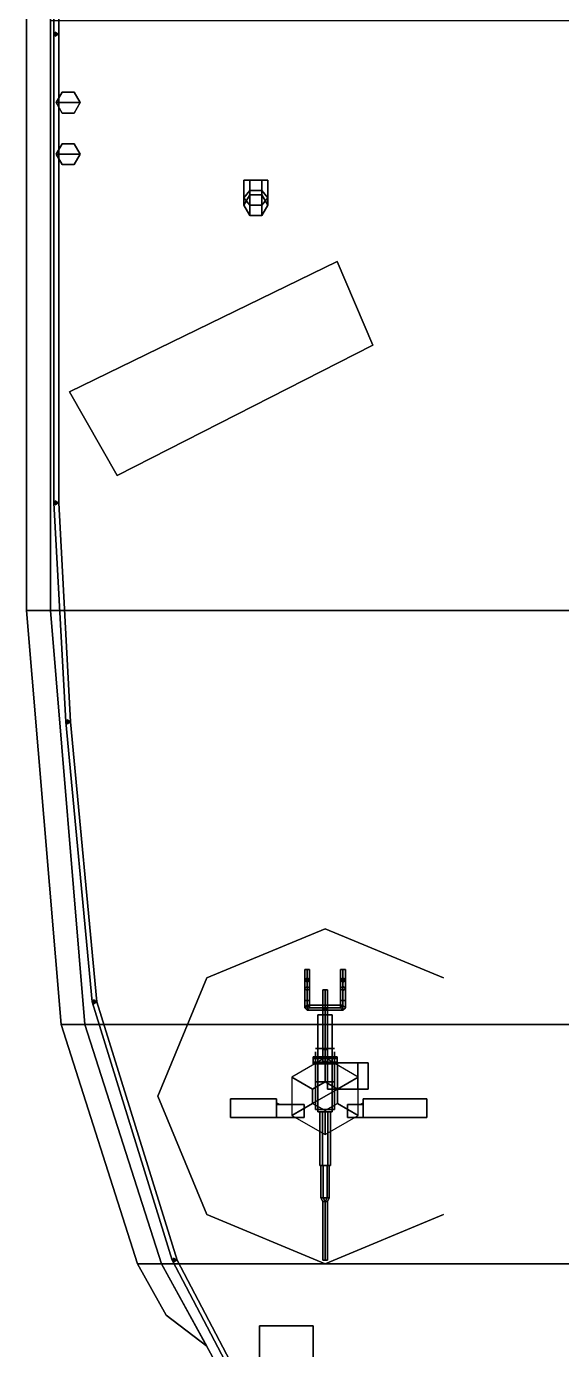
# Model space of a CAD drawing. Header units: millimetres. Extents: x -6.1 to 6.1, y -28.6 to 41.9.
# Drawn here: x -6.1 to -1.62, y -23.01 to -11.95 of the extents above; entities that cross this region are included whole.
import ezdxf

# ---------------------------------------------------------------- set-up
doc = ezdxf.new("R2010")
doc.units = ezdxf.units.MM
for name, color, linetype in [('gun', 1, 'Continuous'), ('railings2', 5, 'Continuous'), ('sleeve', 5, 'Continuous'), ('turret', 2, 'Continuous')]:
    doc.layers.add(name, color=color, linetype=linetype)

msp = doc.modelspace()

# ---------------------------------------------------------------- linework, layer by layer
for points in [[(-5.9, 13.21, 0.24), (-5.9, -16.83, 0.24), (-6.1, -16.83, 0.24), (-6.1, 13.21, 0.24)], [(-6.1, -16.83, 0.24), (-6.1, -16.83, 0.55), (-6.1, 13.21, 0.55), (-6.1, 13.21, 0.24)], [(-6.1, 13.21, 0.55), (-6.1, -16.83, 0.55), (-5.9, -16.83, 0.55), (-5.9, 13.21, 0.55)], [(-5.9, 13.21, -1.2), (5.9, 13.21, -1.2), (5.9, -16.83, -1.2), (-5.9, -16.83, -1.2)], [(5.9, -11.9, 1.48), (-5.9, -11.9, 1.48), (-5.9, -16.83, 1.48), (5.9, -16.83, 1.48)], [(-5.9, -16.83, 1.48), (-5.9, -11.9, 1.48), (-5.9, -11.9, -1.2), (-5.9, -16.83, -1.2)], [(-5.8, -12.497, 1.48), (-5.85, -12.583, 1.48), (-5.85, -12.583, 1.87), (-5.8, -12.497, 1.87)], [(-5.85, -12.583, 1.87), (-5.65, -12.583, 1.87), (-5.7, -12.497, 1.87), (-5.8, -12.497, 1.87)], [(-5.7, -12.497, 1.48), (-5.8, -12.497, 1.48), (-5.8, -12.497, 1.87), (-5.7, -12.497, 1.87)], [(-5.65, -12.583, 1.48), (-5.7, -12.497, 1.48), (-5.7, -12.497, 1.87), (-5.65, -12.583, 1.87)], [(-5.85, -12.583, 1.48), (-5.8, -12.67, 1.48), (-5.8, -12.67, 1.87), (-5.85, -12.583, 1.87)], [(-5.8, -12.67, 1.87), (-5.7, -12.67, 1.87), (-5.65, -12.583, 1.87), (-5.85, -12.583, 1.87)], [(-5.7, -12.67, 1.48), (-5.65, -12.583, 1.48), (-5.65, -12.583, 1.87), (-5.7, -12.67, 1.87)], [(-5.8, -12.67, 1.48), (-5.7, -12.67, 1.48), (-5.7, -12.67, 1.87), (-5.8, -12.67, 1.87)], [(-5.8, -12.927, 1.48), (-5.85, -13.013, 1.48), (-5.85, -13.013, 1.87), (-5.8, -12.927, 1.87)], [(-5.85, -13.013, 1.87), (-5.65, -13.013, 1.87), (-5.7, -12.927, 1.87), (-5.8, -12.927, 1.87)], [(-5.7, -12.927, 1.48), (-5.8, -12.927, 1.48), (-5.8, -12.927, 1.87), (-5.7, -12.927, 1.87)], [(-5.65, -13.013, 1.48), (-5.7, -12.927, 1.48), (-5.7, -12.927, 1.87), (-5.65, -13.013, 1.87)], [(-5.85, -13.013, 1.48), (-5.8, -13.1, 1.48), (-5.8, -13.1, 1.87), (-5.85, -13.013, 1.87)], [(-5.8, -13.1, 1.87), (-5.7, -13.1, 1.87), (-5.65, -13.013, 1.87), (-5.85, -13.013, 1.87)], [(-5.7, -13.1, 1.48), (-5.65, -13.013, 1.48), (-5.65, -13.013, 1.87), (-5.7, -13.1, 1.87)], [(-5.8, -13.1, 1.48), (-5.7, -13.1, 1.48), (-5.7, -13.1, 1.87), (-5.8, -13.1, 1.87)], [(-4.28, -13.23, 2.69), (-4.23, -13.23, 2.777), (-4.13, -13.23, 2.777), (-4.23, -13.23, 2.603)], [(-4.28, -13.378, 2.628), (-4.23, -13.44, 2.69), (-4.23, -13.23, 2.777), (-4.28, -13.23, 2.69)], [(-4.23, -13.317, 2.567), (-4.28, -13.378, 2.628), (-4.28, -13.23, 2.69), (-4.23, -13.23, 2.603)], [(-4.23, -13.23, 2.603), (-4.13, -13.23, 2.777), (-4.08, -13.23, 2.69), (-4.13, -13.23, 2.603)], [(-4.23, -13.44, 2.69), (-4.13, -13.44, 2.69), (-4.13, -13.23, 2.777), (-4.23, -13.23, 2.777)], [(-4.13, -13.317, 2.567), (-4.23, -13.317, 2.567), (-4.23, -13.23, 2.603), (-4.13, -13.23, 2.603)], [(-4.13, -13.44, 2.69), (-4.08, -13.378, 2.628), (-4.08, -13.23, 2.69), (-4.13, -13.23, 2.777)], [(-4.08, -13.378, 2.628), (-4.13, -13.317, 2.567), (-4.13, -13.23, 2.603), (-4.08, -13.23, 2.69)], [(-4.23, -13.353, 2.48), (-4.28, -13.44, 2.48), (-4.28, -13.378, 2.628), (-4.23, -13.317, 2.567)], [(-4.23, -13.353, 1.48), (-4.28, -13.44, 1.48), (-4.28, -13.44, 2.48), (-4.23, -13.353, 2.48)], [(-4.28, -13.44, 2.48), (-4.23, -13.527, 2.48), (-4.23, -13.44, 2.69), (-4.28, -13.378, 2.628)], [(-4.13, -13.353, 2.48), (-4.23, -13.353, 2.48), (-4.23, -13.317, 2.567), (-4.13, -13.317, 2.567)], [(-4.13, -13.353, 1.48), (-4.23, -13.353, 1.48), (-4.23, -13.353, 2.48), (-4.13, -13.353, 2.48)], [(-4.08, -13.44, 2.48), (-4.13, -13.353, 2.48), (-4.13, -13.317, 2.567), (-4.08, -13.378, 2.628)], [(-4.08, -13.44, 1.48), (-4.13, -13.353, 1.48), (-4.13, -13.353, 2.48), (-4.08, -13.44, 2.48)], [(-4.13, -13.527, 2.48), (-4.08, -13.44, 2.48), (-4.08, -13.378, 2.628), (-4.13, -13.44, 2.69)], [(-4.28, -13.44, 1.48), (-4.23, -13.527, 1.48), (-4.23, -13.527, 2.48), (-4.28, -13.44, 2.48)], [(-4.23, -13.527, 2.48), (-4.13, -13.527, 2.48), (-4.13, -13.44, 2.69), (-4.23, -13.44, 2.69)], [(-4.13, -13.527, 1.48), (-4.08, -13.44, 1.48), (-4.08, -13.44, 2.48), (-4.13, -13.527, 2.48)], [(-4.23, -13.527, 1.48), (-4.13, -13.527, 1.48), (-4.13, -13.527, 2.48), (-4.23, -13.527, 2.48)], [(-3.5, -13.91, 2.48), (-3.5, -13.91, 1.48), (-5.74, -15, 1.48), (-5.74, -15, 2.48)], [(-3.2, -14.61, 2.48), (-3.5, -13.91, 2.48), (-5.74, -15, 2.48), (-5.34, -15.7, 2.48)], [(-3.2, -14.61, 1.48), (-3.5, -13.91, 1.48), (-3.5, -13.91, 2.48), (-3.2, -14.61, 2.48)], [(-5.34, -15.7, 2.48), (-5.34, -15.7, 1.48), (-3.2, -14.61, 1.48), (-3.2, -14.61, 2.48)], [(-5.74, -15, 2.48), (-5.74, -15, 1.48), (-5.34, -15.7, 1.48), (-5.34, -15.7, 2.48)], [(-5.9, -16.83, 0.24), (-5.61, -20.29, 0.24), (-5.81, -20.29, 0.24), (-6.1, -16.83, 0.24)], [(-5.81, -20.29, 0.24), (-5.81, -20.29, 0.55), (-6.1, -16.83, 0.55), (-6.1, -16.83, 0.24)], [(-6.1, -16.83, 0.55), (-5.81, -20.29, 0.55), (-5.61, -20.29, 0.55), (-5.9, -16.83, 0.55)], [(5.9, -16.83, 1.48), (-5.9, -16.83, 1.48), (-5.61, -20.29, 1.48), (5.61, -20.29, 1.48)], [(-5.61, -20.29, -1.2), (-5.9, -16.83, -1.2), (5.9, -16.83, -1.2), (5.61, -20.29, -1.2)], [(-5.61, -20.29, 1.48), (-5.9, -16.83, 1.48), (-5.9, -16.83, -1.2), (-5.61, -20.29, -1.2)], [(-3.6, -19.49, 1.48), (-4.59, -19.9, 1.48), (-4.59, -19.9, 2.48), (-3.6, -19.49, 2.48)], [(-4.59, -19.9, 1.48), (-3.6, -19.49, 1.48), (-3.6, -19.49, 2.48), (-4.59, -19.9, 2.48)], [(-2.61, -19.9, 1.48), (-3.6, -19.49, 1.48), (-3.6, -19.49, 2.48), (-2.61, -19.9, 2.48)], [(-3.6, -19.49, 1.48), (-2.61, -19.9, 1.48), (-2.61, -19.9, 2.48), (-3.6, -19.49, 2.48)], [(-4.59, -19.9, 1.48), (-5, -20.89, 1.48), (-5, -20.89, 2.48), (-4.59, -19.9, 2.48)], [(-5, -20.89, 1.48), (-4.59, -19.9, 1.48), (-4.59, -19.9, 2.48), (-5, -20.89, 2.48)], [(-5.17, -22.29, 0.24), (-5.17, -22.29, 0.55), (-5.81, -20.29, 0.55), (-5.81, -20.29, 0.24)], [(-5.81, -20.29, 0.55), (-5.17, -22.29, 0.55), (-4.97, -22.29, 0.55), (-5.61, -20.29, 0.55)], [(-5.61, -20.29, 0.24), (-4.97, -22.29, 0.24), (-5.17, -22.29, 0.24), (-5.81, -20.29, 0.24)], [(5.61, -20.29, 1.48), (-5.61, -20.29, 1.48), (-4.97, -22.29, 1.48), (4.97, -22.29, 1.48)], [(-4.97, -22.29, -1.2), (-5.61, -20.29, -1.2), (5.61, -20.29, -1.2), (4.97, -22.29, -1.2)], [(-4.97, -22.29, 1.48), (-5.61, -20.29, 1.48), (-5.61, -20.29, -1.2), (-4.97, -22.29, -1.2)], [(-3.705, -20.83, 2.48), (-3.601, -20.77, 2.48), (-3.601, -20.57, 1.48), (-3.878, -20.73, 1.48)], [(-3.601, -20.77, 2.48), (-3.497, -20.83, 2.48), (-3.324, -20.73, 1.48), (-3.601, -20.57, 1.48)], [(-3.705, -20.95, 2.48), (-3.705, -20.83, 2.48), (-3.878, -20.73, 1.48), (-3.878, -21.05, 1.48)], [(-3.497, -20.83, 2.48), (-3.497, -20.95, 2.48), (-3.324, -21.05, 1.48), (-3.324, -20.73, 1.48)], [(-5, -20.89, 1.48), (-4.59, -21.88, 1.48), (-4.59, -21.88, 2.48), (-5, -20.89, 2.48)], [(-4.59, -21.88, 1.48), (-5, -20.89, 1.48), (-5, -20.89, 2.48), (-4.59, -21.88, 2.48)], [(-3.601, -21.01, 2.48), (-3.705, -20.95, 2.48), (-3.878, -21.05, 1.48), (-3.601, -21.21, 1.48)], [(-3.497, -20.95, 2.48), (-3.601, -21.01, 2.48), (-3.601, -21.21, 1.48), (-3.324, -21.05, 1.48)], [(-4.59, -21.88, 1.48), (-3.6, -22.29, 1.48), (-3.6, -22.29, 2.48), (-4.59, -21.88, 2.48)], [(-3.6, -22.29, 1.48), (-4.59, -21.88, 1.48), (-4.59, -21.88, 2.48), (-3.6, -22.29, 2.48)], [(-3.6, -22.29, 1.48), (-2.61, -21.88, 1.48), (-2.61, -21.88, 2.48), (-3.6, -22.29, 2.48)], [(-2.61, -21.88, 1.48), (-3.6, -22.29, 1.48), (-3.6, -22.29, 2.48), (-2.61, -21.88, 2.48)], [(-4.93, -22.72, 0.24), (-4.93, -22.72, 0.55), (-5.17, -22.29, 0.55), (-5.17, -22.29, 0.24)], [(-5.17, -22.29, 0.55), (-4.93, -22.72, 0.55), (-4.59, -22.98, 0.55), (-4.97, -22.29, 0.55)], [(-4.97, -22.29, 0.24), (-4.59, -22.98, 0.24), (-4.93, -22.72, 0.24), (-5.17, -22.29, 0.24)], [(4.97, -22.29, 1.48), (-4.97, -22.29, 1.48), (-2.05, -27.61, 1.48), (2.05, -27.61, 1.48)], [(-2.05, -27.61, -1.2), (-4.97, -22.29, -1.2), (4.97, -22.29, -1.2), (2.05, -27.61, -1.2)], [(-2.05, -27.61, 1.48), (-4.97, -22.29, 1.48), (-4.97, -22.29, -1.2), (-2.05, -27.61, -1.2)], [(-4.59, -22.98, 0.24), (-4.59, -22.98, 0.55), (-4.93, -22.72, 0.55), (-4.93, -22.72, 0.24)], [(-4.15, -22.81, 2.48), (-4.15, -22.81, 1.48), (-4.15, -23.28, 1.48), (-4.15, -23.28, 2.48)], [(-3.7, -22.81, 2.48), (-3.7, -22.81, 1.48), (-4.15, -22.81, 1.48), (-4.15, -22.81, 2.48)], [(-3.7, -23.28, 2.48), (-3.7, -22.81, 2.48), (-4.15, -22.81, 2.48), (-4.15, -23.28, 2.48)], [(-3.7, -23.28, 1.48), (-3.7, -22.81, 1.48), (-3.7, -22.81, 2.48), (-3.7, -23.28, 2.48)]]:
    msp.add_3dface(points)
at = {"layer": 'gun'}
for points in [[(-3.601, -22.26, 2.69), (-3.621, -22.26, 2.71), (-3.621, -21.77, 2.71), (-3.601, -21.77, 2.69)], [(-3.621, -22.26, 2.71), (-3.601, -22.26, 2.73), (-3.601, -21.77, 2.73), (-3.621, -21.77, 2.71)], [(-3.581, -22.26, 2.71), (-3.601, -22.26, 2.69), (-3.601, -21.77, 2.69), (-3.581, -21.77, 2.71)], [(-3.601, -22.26, 2.73), (-3.581, -22.26, 2.71), (-3.581, -21.77, 2.71), (-3.601, -21.77, 2.73)], [(-3.621, -22.26, 2.71), (-3.601, -22.26, 2.69), (-3.581, -22.26, 2.71), (-3.601, -22.26, 2.73)]]:
    msp.add_3dface(points, dxfattribs=at)
at = {"layer": 'railings2'}
for points in [[(-5.87, -12.01, 2.52), (-5.87, -9.42, 1.68), (-5.83, -9.42, 1.68), (-5.83, -12.01, 2.52)], [(-5.83, -12.01, 2.52), (-5.83, -9.42, 1.68), (-5.87, -9.42, 1.68), (-5.87, -12.01, 2.52)], [(-5.87, -15.93, 2.52), (-5.87, -12.01, 2.52), (-5.83, -12.01, 2.52), (-5.83, -15.93, 2.52)], [(-5.83, -15.93, 2.52), (-5.83, -12.01, 2.52), (-5.87, -12.01, 2.52), (-5.87, -15.93, 2.52)], [(-5.86, -11.993, 1.48), (-5.83, -12.01, 1.48), (-5.83, -12.01, 2.52), (-5.86, -11.993, 2.52)], [(-5.86, -12.027, 1.48), (-5.86, -11.993, 1.48), (-5.86, -11.993, 2.52), (-5.86, -12.027, 2.52)], [(-5.83, -12.01, 1.48), (-5.86, -12.027, 1.48), (-5.86, -12.027, 2.52), (-5.83, -12.01, 2.52)], [(-5.86, -15.947, 1.48), (-5.86, -15.913, 1.48), (-5.86, -15.913, 2.52), (-5.86, -15.947, 2.52)], [(-5.86, -15.913, 1.48), (-5.83, -15.93, 1.48), (-5.83, -15.93, 2.52), (-5.86, -15.913, 2.52)], [(-5.77, -17.76, 2.52), (-5.87, -15.93, 2.52), (-5.83, -15.93, 2.52), (-5.73, -17.76, 2.52)], [(-5.73, -17.76, 2.52), (-5.83, -15.93, 2.52), (-5.87, -15.93, 2.52), (-5.77, -17.76, 2.52)], [(-5.83, -15.93, 1.48), (-5.86, -15.947, 1.48), (-5.86, -15.947, 2.52), (-5.83, -15.93, 2.52)], [(-5.55, -20.1, 2.52), (-5.77, -17.76, 2.52), (-5.73, -17.76, 2.52), (-5.51, -20.1, 2.52)], [(-5.51, -20.1, 2.52), (-5.73, -17.76, 2.52), (-5.77, -17.76, 2.52), (-5.55, -20.1, 2.52)], [(-5.76, -17.743, 1.48), (-5.73, -17.76, 1.48), (-5.73, -17.76, 2.52), (-5.76, -17.743, 2.52)], [(-5.76, -17.777, 1.48), (-5.76, -17.743, 1.48), (-5.76, -17.743, 2.52), (-5.76, -17.777, 2.52)], [(-5.73, -17.76, 1.48), (-5.76, -17.777, 1.48), (-5.76, -17.777, 2.52), (-5.73, -17.76, 2.52)], [(-4.84, -22.26, 2.52), (-5.51, -20.1, 2.52), (-5.55, -20.1, 2.52), (-4.88, -22.26, 2.52)], [(-4.88, -22.26, 2.52), (-5.55, -20.1, 2.52), (-5.51, -20.1, 2.52), (-4.84, -22.26, 2.52)], [(-5.54, -20.083, 1.48), (-5.51, -20.1, 1.48), (-5.51, -20.1, 2.52), (-5.54, -20.083, 2.52)], [(-5.54, -20.117, 1.48), (-5.54, -20.083, 1.48), (-5.54, -20.083, 2.52), (-5.54, -20.117, 2.52)], [(-5.51, -20.1, 1.48), (-5.54, -20.117, 1.48), (-5.54, -20.117, 2.52), (-5.51, -20.1, 2.52)], [(-3.85, -24.22, 2.52), (-4.88, -22.26, 2.52), (-4.84, -22.26, 2.52), (-3.81, -24.22, 2.52)], [(-3.81, -24.22, 2.52), (-4.84, -22.26, 2.52), (-4.88, -22.26, 2.52), (-3.85, -24.22, 2.52)], [(-4.87, -22.243, 1.48), (-4.84, -22.26, 1.48), (-4.84, -22.26, 2.52), (-4.87, -22.243, 2.52)], [(-4.87, -22.277, 1.48), (-4.87, -22.243, 1.48), (-4.87, -22.243, 2.52), (-4.87, -22.277, 2.52)], [(-4.84, -22.26, 1.48), (-4.87, -22.277, 1.48), (-4.87, -22.277, 2.52), (-4.84, -22.26, 2.52)]]:
    msp.add_3dface(points, dxfattribs=at)
at = {"layer": 'sleeve'}
for points in [[(-3.751, -19.83, 2.96), (-3.771, -19.83, 2.98), (-3.751, -19.83, 3), (-3.731, -19.83, 2.98)], [(-3.751, -19.83, 3), (-3.771, -19.83, 2.98), (-3.771, -19.92, 2.98), (-3.751, -19.94, 3)], [(-3.771, -19.83, 2.98), (-3.751, -19.83, 2.96), (-3.751, -19.9, 2.96), (-3.771, -19.92, 2.98)], [(-3.751, -19.9, 2.79), (-3.771, -19.91, 2.77), (-3.771, -19.99, 2.82), (-3.751, -19.97, 2.84)], [(-3.751, -19.93, 2.74), (-3.771, -19.91, 2.77), (-3.751, -19.9, 2.79), (-3.731, -19.91, 2.77)], [(-3.751, -19.97, 2.91), (-3.771, -19.99, 2.93), (-3.771, -19.92, 2.98), (-3.751, -19.9, 2.96)], [(-3.771, -19.91, 2.77), (-3.751, -19.93, 2.74), (-3.751, -20.01, 2.8), (-3.771, -19.99, 2.82)], [(-3.731, -19.83, 2.98), (-3.751, -19.83, 3), (-3.751, -19.94, 3), (-3.731, -19.92, 2.98)], [(-3.751, -19.83, 2.96), (-3.731, -19.83, 2.98), (-3.731, -19.92, 2.98), (-3.751, -19.9, 2.96)], [(-3.731, -19.91, 2.77), (-3.751, -19.9, 2.79), (-3.751, -19.97, 2.84), (-3.731, -19.99, 2.82)], [(-3.731, -19.99, 2.93), (-3.751, -19.97, 2.91), (-3.751, -19.9, 2.96), (-3.731, -19.92, 2.98)], [(-3.751, -19.93, 2.74), (-3.731, -19.91, 2.77), (-3.731, -19.99, 2.82), (-3.751, -20.01, 2.8)], [(-3.451, -19.83, 3), (-3.471, -19.83, 2.98), (-3.471, -19.92, 2.98), (-3.451, -19.94, 3)], [(-3.471, -19.83, 2.98), (-3.451, -19.83, 2.96), (-3.451, -19.9, 2.96), (-3.471, -19.92, 2.98)], [(-3.451, -19.83, 2.96), (-3.471, -19.83, 2.98), (-3.451, -19.83, 3), (-3.431, -19.83, 2.98)], [(-3.451, -19.9, 2.79), (-3.471, -19.91, 2.77), (-3.471, -19.99, 2.82), (-3.451, -19.97, 2.84)], [(-3.451, -19.93, 2.74), (-3.471, -19.91, 2.77), (-3.451, -19.9, 2.79), (-3.431, -19.91, 2.77)], [(-3.451, -19.97, 2.91), (-3.471, -19.99, 2.93), (-3.471, -19.92, 2.98), (-3.451, -19.9, 2.96)], [(-3.471, -19.91, 2.77), (-3.451, -19.93, 2.74), (-3.451, -20.01, 2.8), (-3.471, -19.99, 2.82)], [(-3.431, -19.83, 2.98), (-3.451, -19.83, 3), (-3.451, -19.94, 3), (-3.431, -19.92, 2.98)], [(-3.451, -19.83, 2.96), (-3.431, -19.83, 2.98), (-3.431, -19.92, 2.98), (-3.451, -19.9, 2.96)], [(-3.431, -19.91, 2.77), (-3.451, -19.9, 2.79), (-3.451, -19.97, 2.84), (-3.431, -19.99, 2.82)], [(-3.431, -19.99, 2.93), (-3.451, -19.97, 2.91), (-3.451, -19.9, 2.96), (-3.431, -19.92, 2.98)], [(-3.451, -19.93, 2.74), (-3.431, -19.91, 2.77), (-3.431, -19.99, 2.82), (-3.451, -20.01, 2.8)], [(-3.771, -19.99, 2.93), (-3.751, -20.01, 2.95), (-3.751, -19.94, 3), (-3.771, -19.92, 2.98)], [(-3.751, -19.97, 2.84), (-3.771, -19.99, 2.82), (-3.771, -19.99, 2.93), (-3.751, -19.97, 2.91)], [(-3.771, -19.99, 2.82), (-3.751, -20.01, 2.8), (-3.751, -20.01, 2.95), (-3.771, -19.99, 2.93)], [(-3.751, -20.09, 2.86), (-3.771, -20.09, 2.88), (-3.771, -19.99, 2.88), (-3.751, -20.01, 2.86)], [(-3.771, -20.09, 2.88), (-3.751, -20.09, 2.9), (-3.751, -20.01, 2.9), (-3.771, -19.99, 2.88)], [(-3.751, -20.01, 2.95), (-3.731, -19.99, 2.93), (-3.731, -19.92, 2.98), (-3.751, -19.94, 3)], [(-3.731, -19.99, 2.82), (-3.751, -19.97, 2.84), (-3.751, -19.97, 2.91), (-3.731, -19.99, 2.93)], [(-3.751, -20.01, 2.8), (-3.731, -19.99, 2.82), (-3.731, -19.99, 2.93), (-3.751, -20.01, 2.95)], [(-3.731, -20.09, 2.88), (-3.751, -20.09, 2.86), (-3.751, -20.01, 2.86), (-3.731, -19.99, 2.88)], [(-3.751, -20.09, 2.9), (-3.731, -20.09, 2.88), (-3.731, -19.99, 2.88), (-3.751, -20.01, 2.9)], [(-3.601, -20, 3.05), (-3.581, -20, 3.03), (-3.601, -20, 3.01), (-3.621, -20, 3.03)], [(-3.601, -20.5, 3.01), (-3.621, -20.5, 3.03), (-3.621, -20, 3.03), (-3.601, -20, 3.01)], [(-3.621, -20.5, 3.03), (-3.601, -20.5, 3.05), (-3.601, -20, 3.05), (-3.621, -20, 3.03)], [(-3.581, -20.5, 3.03), (-3.601, -20.5, 3.01), (-3.601, -20, 3.01), (-3.581, -20, 3.03)], [(-3.601, -20.5, 3.05), (-3.581, -20.5, 3.03), (-3.581, -20, 3.03), (-3.601, -20, 3.05)], [(-3.471, -19.99, 2.93), (-3.451, -20.01, 2.95), (-3.451, -19.94, 3), (-3.471, -19.92, 2.98)], [(-3.451, -19.97, 2.84), (-3.471, -19.99, 2.82), (-3.471, -19.99, 2.93), (-3.451, -19.97, 2.91)], [(-3.471, -19.99, 2.82), (-3.451, -20.01, 2.8), (-3.451, -20.01, 2.95), (-3.471, -19.99, 2.93)], [(-3.451, -20.09, 2.86), (-3.471, -20.09, 2.88), (-3.471, -19.99, 2.88), (-3.451, -20.01, 2.86)], [(-3.471, -20.09, 2.88), (-3.451, -20.09, 2.9), (-3.451, -20.01, 2.9), (-3.471, -19.99, 2.88)], [(-3.451, -20.01, 2.95), (-3.431, -19.99, 2.93), (-3.431, -19.92, 2.98), (-3.451, -19.94, 3)], [(-3.431, -19.99, 2.82), (-3.451, -19.97, 2.84), (-3.451, -19.97, 2.91), (-3.431, -19.99, 2.93)], [(-3.451, -20.01, 2.8), (-3.431, -19.99, 2.82), (-3.431, -19.99, 2.93), (-3.451, -20.01, 2.95)], [(-3.431, -20.09, 2.88), (-3.451, -20.09, 2.86), (-3.451, -20.01, 2.86), (-3.431, -19.99, 2.88)], [(-3.451, -20.09, 2.9), (-3.431, -20.09, 2.88), (-3.431, -19.99, 2.88), (-3.451, -20.01, 2.9)], [(-3.751, -20.13, 2.8), (-3.771, -20.15, 2.82), (-3.771, -20.09, 2.88), (-3.751, -20.09, 2.86)], [(-3.771, -20.15, 2.82), (-3.751, -20.17, 2.84), (-3.751, -20.09, 2.9), (-3.771, -20.09, 2.88)], [(-3.751, -20.13, 2.64), (-3.771, -20.15, 2.62), (-3.771, -20.15, 2.82), (-3.751, -20.13, 2.8)], [(-3.731, -20.15, 2.82), (-3.751, -20.13, 2.8), (-3.751, -20.09, 2.86), (-3.731, -20.09, 2.88)], [(-3.751, -20.17, 2.84), (-3.731, -20.15, 2.82), (-3.731, -20.09, 2.88), (-3.751, -20.09, 2.9)], [(-3.451, -20.13, 2.64), (-3.471, -20.15, 2.62), (-3.731, -20.15, 2.62), (-3.751, -20.13, 2.64)], [(-3.471, -20.15, 2.66), (-3.451, -20.13, 2.64), (-3.751, -20.13, 2.64), (-3.731, -20.15, 2.66)], [(-3.731, -20.15, 2.62), (-3.751, -20.13, 2.64), (-3.751, -20.13, 2.8), (-3.731, -20.15, 2.82)], [(-3.451, -20.13, 2.8), (-3.471, -20.15, 2.82), (-3.471, -20.09, 2.88), (-3.451, -20.09, 2.86)], [(-3.471, -20.15, 2.82), (-3.451, -20.17, 2.84), (-3.451, -20.09, 2.9), (-3.471, -20.09, 2.88)], [(-3.451, -20.13, 2.64), (-3.471, -20.15, 2.62), (-3.471, -20.15, 2.82), (-3.451, -20.13, 2.8)], [(-3.431, -20.15, 2.82), (-3.451, -20.13, 2.8), (-3.451, -20.09, 2.86), (-3.431, -20.09, 2.88)], [(-3.451, -20.17, 2.84), (-3.431, -20.15, 2.82), (-3.431, -20.09, 2.88), (-3.451, -20.09, 2.9)], [(-3.431, -20.15, 2.62), (-3.451, -20.13, 2.64), (-3.451, -20.13, 2.8), (-3.431, -20.15, 2.82)], [(-3.771, -20.15, 2.62), (-3.751, -20.17, 2.64), (-3.751, -20.17, 2.84), (-3.771, -20.15, 2.82)], [(-3.751, -20.17, 2.64), (-3.731, -20.15, 2.62), (-3.731, -20.15, 2.82), (-3.751, -20.17, 2.84)], [(-3.471, -20.15, 2.62), (-3.451, -20.17, 2.64), (-3.751, -20.17, 2.64), (-3.731, -20.15, 2.62)], [(-3.451, -20.17, 2.64), (-3.471, -20.15, 2.66), (-3.731, -20.15, 2.66), (-3.751, -20.17, 2.64)], [(-3.541, -20.21, 2.66), (-3.661, -20.21, 2.66), (-3.661, -20.21, 2.78), (-3.541, -20.21, 2.78)], [(-3.541, -21.02, 2.66), (-3.661, -21.02, 2.66), (-3.661, -20.21, 2.66), (-3.541, -20.21, 2.66)], [(-3.541, -20.21, 2.78), (-3.661, -20.21, 2.78), (-3.661, -21.02, 2.78), (-3.541, -21.02, 2.78)], [(-3.661, -20.21, 2.78), (-3.661, -20.21, 2.66), (-3.661, -21.02, 2.66), (-3.661, -21.02, 2.78)], [(-3.601, -20.6, 2.62), (-3.621, -20.6, 2.64), (-3.621, -20.17, 2.64), (-3.601, -20.15, 2.62)], [(-3.621, -20.6, 2.64), (-3.601, -20.6, 2.66), (-3.601, -20.15, 2.66), (-3.621, -20.17, 2.64)], [(-3.581, -20.6, 2.64), (-3.601, -20.6, 2.62), (-3.601, -20.15, 2.62), (-3.581, -20.17, 2.64)], [(-3.601, -20.6, 2.66), (-3.581, -20.6, 2.64), (-3.581, -20.17, 2.64), (-3.601, -20.15, 2.66)], [(-3.541, -21.02, 2.78), (-3.541, -21.02, 2.66), (-3.541, -20.21, 2.66), (-3.541, -20.21, 2.78)], [(-3.471, -20.15, 2.62), (-3.451, -20.17, 2.64), (-3.451, -20.17, 2.84), (-3.471, -20.15, 2.82)], [(-3.451, -20.17, 2.64), (-3.431, -20.15, 2.62), (-3.431, -20.15, 2.82), (-3.451, -20.17, 2.84)], [(-3.601, -20.4, 2.78), (-3.601, -20.25, 3.02), (-3.601, -20.35, 3.02), (-3.601, -20.49, 2.78)], [(-3.601, -20.49, 2.78), (-3.601, -20.35, 3.02), (-3.601, -20.25, 3.02), (-3.601, -20.4, 2.78)], [(-3.701, -20.575, 2.674), (-3.701, -20.56, 2.7), (-3.501, -20.56, 2.7), (-3.501, -20.575, 2.674)], [(-3.701, -20.56, 2.7), (-3.701, -20.575, 2.726), (-3.501, -20.575, 2.726), (-3.501, -20.56, 2.7)], [(-3.701, -20.575, 2.674), (-3.701, -20.605, 2.674), (-3.701, -20.62, 2.7), (-3.701, -20.56, 2.7)], [(-3.701, -20.56, 2.7), (-3.701, -20.62, 2.7), (-3.701, -20.605, 2.726), (-3.701, -20.575, 2.726)], [(-3.561, -20.49, 3.061), (-3.521, -20.49, 3.13), (-3.681, -20.49, 3.13), (-3.641, -20.49, 3.061)], [(-3.641, -20.49, 3.061), (-3.681, -20.49, 3.13), (-3.521, -20.49, 3.13), (-3.561, -20.49, 3.061)], [(-3.681, -20.49, 3.13), (-3.641, -20.49, 3.199), (-3.561, -20.49, 3.199), (-3.521, -20.49, 3.13)], [(-3.521, -20.49, 3.13), (-3.561, -20.49, 3.199), (-3.641, -20.49, 3.199), (-3.681, -20.49, 3.13)], [(-3.621, -20.5, 3.03), (-3.601, -20.5, 3.01), (-3.581, -20.5, 3.03), (-3.601, -20.5, 3.05)], [(-3.501, -20.56, 2.7), (-3.501, -20.62, 2.7), (-3.501, -20.605, 2.674), (-3.501, -20.575, 2.674)], [(-3.501, -20.575, 2.726), (-3.501, -20.605, 2.726), (-3.501, -20.62, 2.7), (-3.501, -20.56, 2.7)], [(-3.701, -20.605, 2.674), (-3.701, -20.575, 2.674), (-3.501, -20.575, 2.674), (-3.501, -20.605, 2.674)], [(-3.701, -20.575, 2.726), (-3.701, -20.605, 2.726), (-3.501, -20.605, 2.726), (-3.501, -20.575, 2.726)], [(-3.701, -20.62, 2.7), (-3.701, -20.605, 2.674), (-3.501, -20.605, 2.674), (-3.501, -20.62, 2.7)], [(-3.701, -20.605, 2.726), (-3.701, -20.62, 2.7), (-3.501, -20.62, 2.7), (-3.501, -20.605, 2.726)], [(-3.326, -20.61, 2.693), (-3.496, -20.61, 2.693), (-3.581, -20.61, 2.84), (-3.241, -20.61, 2.84)], [(-3.496, -20.83, 2.693), (-3.581, -20.83, 2.84), (-3.581, -20.61, 2.84), (-3.496, -20.61, 2.693)], [(-3.241, -20.61, 2.84), (-3.581, -20.61, 2.84), (-3.496, -20.61, 2.987), (-3.326, -20.61, 2.987)], [(-3.581, -20.83, 2.84), (-3.496, -20.83, 2.987), (-3.496, -20.61, 2.987), (-3.581, -20.61, 2.84)], [(-3.326, -20.83, 2.693), (-3.496, -20.83, 2.693), (-3.496, -20.61, 2.693), (-3.326, -20.61, 2.693)], [(-3.496, -20.83, 2.987), (-3.326, -20.83, 2.987), (-3.326, -20.61, 2.987), (-3.496, -20.61, 2.987)], [(-3.241, -20.83, 2.84), (-3.326, -20.83, 2.693), (-3.326, -20.61, 2.693), (-3.241, -20.61, 2.84)], [(-3.326, -20.83, 2.987), (-3.241, -20.83, 2.84), (-3.241, -20.61, 2.84), (-3.326, -20.61, 2.987)], [(-3.496, -20.83, 2.693), (-3.326, -20.83, 2.693), (-3.241, -20.83, 2.84), (-3.581, -20.83, 2.84)], [(-3.581, -20.83, 2.84), (-3.241, -20.83, 2.84), (-3.326, -20.83, 2.987), (-3.496, -20.83, 2.987)], [(-3.661, -21.02, 2.78), (-3.661, -21.02, 2.66), (-3.541, -21.02, 2.66), (-3.541, -21.02, 2.78)], [(-3.623, -21.47, 2.671), (-3.646, -21.47, 2.71), (-3.646, -21.02, 2.71), (-3.623, -21.02, 2.671)], [(-3.646, -21.47, 2.71), (-3.623, -21.47, 2.749), (-3.623, -21.02, 2.749), (-3.646, -21.02, 2.71)], [(-3.578, -21.47, 2.671), (-3.623, -21.47, 2.671), (-3.623, -21.02, 2.671), (-3.578, -21.02, 2.671)], [(-3.623, -21.47, 2.749), (-3.578, -21.47, 2.749), (-3.578, -21.02, 2.749), (-3.623, -21.02, 2.749)], [(-3.556, -21.47, 2.71), (-3.578, -21.47, 2.671), (-3.578, -21.02, 2.671), (-3.556, -21.02, 2.71)], [(-3.578, -21.47, 2.749), (-3.556, -21.47, 2.71), (-3.556, -21.02, 2.71), (-3.578, -21.02, 2.749)], [(-3.623, -21.47, 2.671), (-3.578, -21.47, 2.671), (-3.556, -21.47, 2.71), (-3.646, -21.47, 2.71)], [(-3.646, -21.47, 2.71), (-3.556, -21.47, 2.71), (-3.578, -21.47, 2.749), (-3.623, -21.47, 2.749)], [(-3.618, -21.74, 2.68), (-3.636, -21.74, 2.71), (-3.636, -21.47, 2.71), (-3.618, -21.47, 2.68)], [(-3.636, -21.74, 2.71), (-3.618, -21.74, 2.74), (-3.618, -21.47, 2.74), (-3.636, -21.47, 2.71)], [(-3.583, -21.74, 2.68), (-3.618, -21.74, 2.68), (-3.618, -21.47, 2.68), (-3.583, -21.47, 2.68)], [(-3.618, -21.74, 2.74), (-3.583, -21.74, 2.74), (-3.583, -21.47, 2.74), (-3.618, -21.47, 2.74)], [(-3.566, -21.74, 2.71), (-3.583, -21.74, 2.68), (-3.583, -21.47, 2.68), (-3.566, -21.47, 2.71)], [(-3.583, -21.74, 2.74), (-3.566, -21.74, 2.71), (-3.566, -21.47, 2.71), (-3.583, -21.47, 2.74)], [(-3.601, -21.77, 2.69), (-3.621, -21.77, 2.71), (-3.636, -21.74, 2.71), (-3.618, -21.74, 2.68)], [(-3.621, -21.77, 2.71), (-3.601, -21.77, 2.73), (-3.618, -21.74, 2.74), (-3.636, -21.74, 2.71)], [(-3.601, -21.77, 2.69), (-3.601, -21.77, 2.69), (-3.618, -21.74, 2.68), (-3.583, -21.74, 2.68)], [(-3.601, -21.77, 2.73), (-3.601, -21.77, 2.73), (-3.583, -21.74, 2.74), (-3.618, -21.74, 2.74)], [(-3.581, -21.77, 2.71), (-3.601, -21.77, 2.69), (-3.583, -21.74, 2.68), (-3.566, -21.74, 2.71)], [(-3.601, -21.77, 2.73), (-3.581, -21.77, 2.71), (-3.566, -21.74, 2.71), (-3.583, -21.74, 2.74)]]:
    msp.add_3dface(points, dxfattribs=at)
at = {"layer": 'turret'}
for points in [[(-3.681, -20.52, 2.68), (-3.681, -20.52, 2.73), (-3.681, -20.59, 2.77), (-3.681, -20.57, 2.64)], [(-3.681, -20.57, 2.64), (-3.681, -20.59, 2.77), (-3.681, -20.52, 2.73), (-3.681, -20.52, 2.68)], [(-3.681, -20.64, 2.66), (-3.681, -20.66, 2.72), (-3.681, -20.59, 2.77), (-3.681, -20.57, 2.64)], [(-3.681, -20.57, 2.64), (-3.681, -20.59, 2.77), (-3.681, -20.66, 2.72), (-3.681, -20.64, 2.66)], [(-3.521, -20.52, 2.68), (-3.521, -20.52, 2.73), (-3.521, -20.59, 2.77), (-3.521, -20.57, 2.64)], [(-3.521, -20.57, 2.64), (-3.521, -20.59, 2.77), (-3.521, -20.52, 2.73), (-3.521, -20.52, 2.68)], [(-3.521, -20.57, 2.64), (-3.521, -20.59, 2.77), (-3.521, -20.66, 2.72), (-3.521, -20.64, 2.66)], [(-3.521, -20.64, 2.66), (-3.521, -20.66, 2.72), (-3.521, -20.59, 2.77), (-3.521, -20.57, 2.64)], [(-3.681, -20.76, 2.6), (-3.681, -20.95, 2.67), (-3.681, -20.66, 2.72), (-3.681, -20.64, 2.66)], [(-3.681, -20.64, 2.66), (-3.681, -20.66, 2.72), (-3.681, -20.95, 2.67), (-3.681, -20.76, 2.6)], [(-3.521, -20.76, 2.6), (-3.521, -20.95, 2.67), (-3.521, -20.66, 2.72), (-3.521, -20.64, 2.66)], [(-3.521, -20.64, 2.66), (-3.521, -20.66, 2.72), (-3.521, -20.95, 2.67), (-3.521, -20.76, 2.6)], [(-3.705, -20.95, 2.58), (-3.497, -20.83, 2.58), (-3.601, -20.77, 2.58), (-3.705, -20.83, 2.58)], [(-3.601, -20.77, 2.48), (-3.705, -20.83, 2.48), (-3.705, -20.83, 2.58), (-3.601, -20.77, 2.58)], [(-3.681, -20.77, 2.58), (-3.681, -21, 2.58), (-3.681, -20.95, 2.67), (-3.681, -20.76, 2.6)], [(-3.681, -20.76, 2.6), (-3.681, -20.95, 2.67), (-3.681, -21, 2.58), (-3.681, -20.77, 2.58)], [(-3.681, -20.77, 2.58), (-3.681, -21, 2.58), (-3.521, -21, 2.58), (-3.521, -20.77, 2.58)], [(-3.521, -20.77, 2.58), (-3.521, -21, 2.58), (-3.681, -21, 2.58), (-3.681, -20.77, 2.58)], [(-3.497, -20.83, 2.48), (-3.601, -20.77, 2.48), (-3.601, -20.77, 2.58), (-3.497, -20.83, 2.58)], [(-3.521, -20.76, 2.6), (-3.521, -20.95, 2.67), (-3.521, -21, 2.58), (-3.521, -20.77, 2.58)], [(-3.521, -20.77, 2.58), (-3.521, -21, 2.58), (-3.521, -20.95, 2.67), (-3.521, -20.76, 2.6)], [(-3.601, -21.01, 2.58), (-3.497, -20.95, 2.58), (-3.497, -20.83, 2.58), (-3.705, -20.95, 2.58)], [(-3.705, -20.83, 2.48), (-3.705, -20.95, 2.48), (-3.705, -20.95, 2.58), (-3.705, -20.83, 2.58)], [(-3.497, -20.95, 2.48), (-3.497, -20.83, 2.48), (-3.497, -20.83, 2.58), (-3.497, -20.95, 2.58)], [(-4.008, -21.069, 2.368), (-4.008, -20.912, 3.256), (-4.393, -20.912, 3.256), (-4.393, -21.069, 2.368)], [(-4.393, -21.069, 2.368), (-4.393, -20.912, 3.256), (-4.008, -20.912, 3.256), (-4.008, -21.069, 2.368)], [(-4.008, -20.96, 2.984), (-4.008, -20.945, 3.069), (-3.986, -20.955, 3.012), (-3.928, -20.96, 2.984)], [(-3.928, -20.96, 2.984), (-3.986, -20.955, 3.012), (-4.008, -20.945, 3.069), (-4.008, -20.96, 2.984)], [(-3.775, -21.069, 2.368), (-3.775, -20.96, 2.984), (-4.008, -20.96, 2.984), (-4.008, -21.069, 2.368)], [(-4.008, -21.069, 2.368), (-4.008, -20.96, 2.984), (-3.775, -20.96, 2.984), (-3.775, -21.069, 2.368)], [(-3.705, -20.95, 2.48), (-3.601, -21.01, 2.48), (-3.601, -21.01, 2.58), (-3.705, -20.95, 2.58)], [(-3.601, -21.01, 2.48), (-3.497, -20.95, 2.48), (-3.497, -20.95, 2.58), (-3.601, -21.01, 2.58)], [(-3.412, -21.069, 2.368), (-3.412, -20.96, 2.984), (-3.281, -20.96, 2.984), (-3.281, -21.069, 2.368)], [(-3.281, -21.069, 2.368), (-3.281, -20.96, 2.984), (-3.412, -20.96, 2.984), (-3.412, -21.069, 2.368)], [(-3.361, -20.96, 2.984), (-3.303, -20.955, 3.012), (-3.281, -20.945, 3.069), (-3.281, -20.96, 2.984)], [(-3.281, -20.96, 2.984), (-3.281, -20.945, 3.069), (-3.303, -20.955, 3.012), (-3.361, -20.96, 2.984)], [(-3.281, -21.069, 2.368), (-3.281, -20.912, 3.256), (-2.75, -20.912, 3.256), (-2.75, -21.069, 2.368)], [(-2.75, -21.069, 2.368), (-2.75, -20.912, 3.256), (-3.281, -20.912, 3.256), (-3.281, -21.069, 2.368)]]:
    msp.add_3dface(points, dxfattribs=at)

doc.saveas('drawing.dxf')
